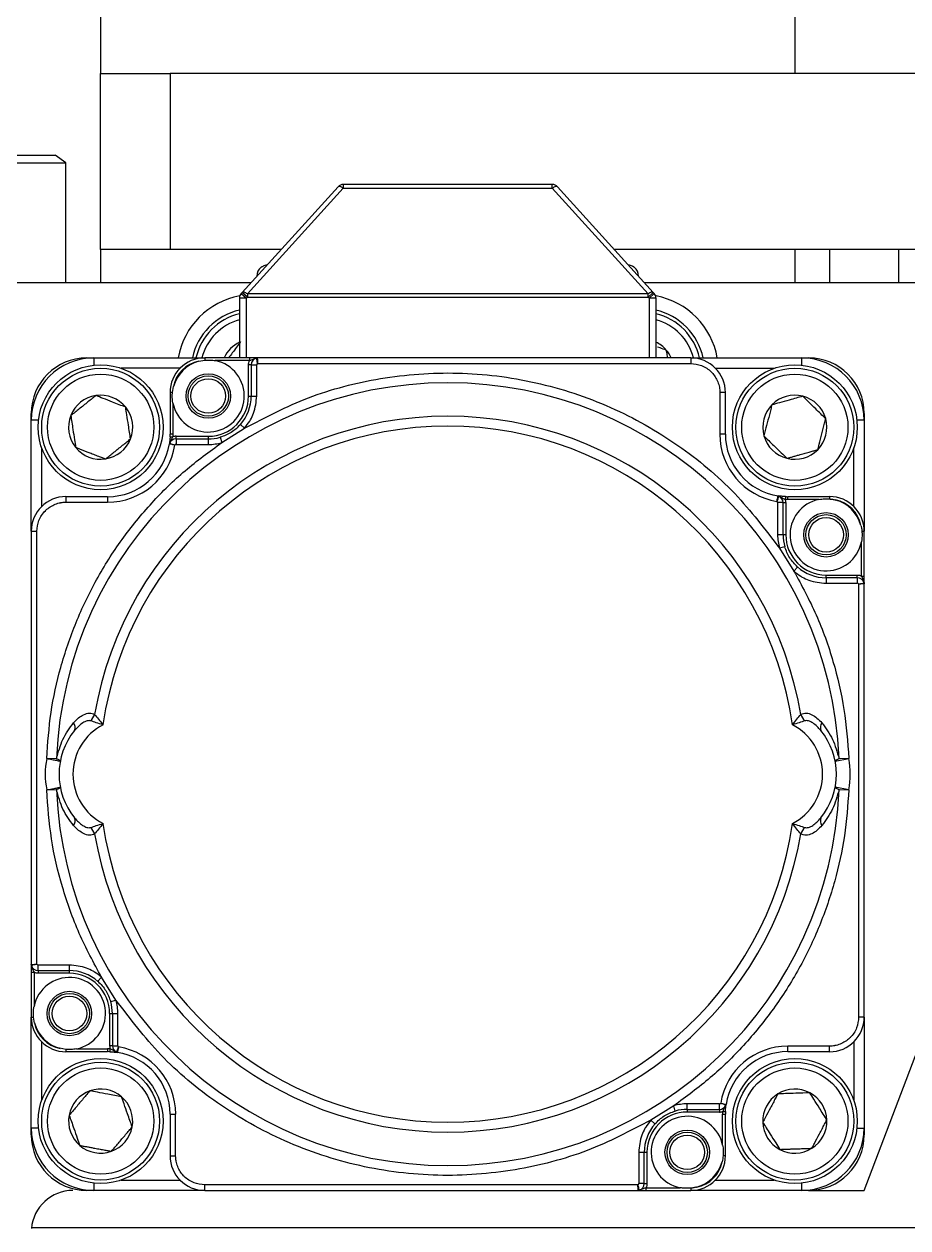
# Model space of a CAD drawing. Header units: millimetres. Extents: x 0 to 279, y 0 to 216.
# Drawn here: x 37.73 to 48.34, y 174.44 to 188.9 of the extents above; entities that cross this region are included whole.
import ezdxf

# ---------------------------------------------------------------- set-up
doc = ezdxf.new("R2010")
doc.units = ezdxf.units.MM

msp = doc.modelspace()

# ---------------------------------------------------------------- linework, layer by layer
at = {"color": 7, "linetype": 'Continuous', "lineweight": 25}
for p, q in [((38.647, 203.29), (38.647, 188.307)), ((46.981, 203.29), (46.981, 188.307)), ((38.647, 186.19), (38.647, 188.307)), ((38.647, 188.307), (39.481, 188.307)), ((39.481, 188.307), (39.481, 186.19)), ((65.314, 188.307), (39.481, 188.307)), ((37.526, 187.323), (38.102, 187.323)), ((38.231, 187.233), (38.102, 187.323)), ((37.397, 187.233), (38.231, 187.233)), ((38.231, 185.79), (38.231, 187.233)), ((41.559, 186.973), (41.559, 186.927)), ((44.069, 186.973), (41.559, 186.973)), ((44.069, 186.927), (44.069, 186.973)), ((40.347, 185.676), (41.498, 186.946)), ((40.409, 185.658), (41.559, 186.927)), ((41.559, 186.927), (44.069, 186.927)), ((44.069, 186.927), (45.219, 185.658)), ((44.13, 186.946), (45.281, 185.676)), ((38.647, 186.19), (38.647, 185.79)), ((39.481, 186.19), (38.647, 186.19)), ((40.812, 186.19), (39.481, 186.19)), ((65.314, 186.19), (44.816, 186.19)), ((46.981, 186.19), (46.981, 185.79)), ((47.397, 186.19), (47.397, 185.79)), ((48.231, 185.79), (48.231, 186.19)), ((40.522, 185.873), (40.522, 185.87)), ((45.106, 185.87), (45.106, 185.873)), ((40.45, 185.79), (34.481, 185.79)), ((40.347, 185.676), (40.336, 185.664)), ((40.336, 185.664), (40.397, 185.608)), ((40.409, 185.62), (40.347, 185.676)), ((51.147, 185.79), (45.178, 185.79)), ((45.281, 185.676), (45.219, 185.62)), ((45.231, 185.608), (45.292, 185.664)), ((45.292, 185.664), (45.281, 185.676)), ((40.314, 185.608), (40.314, 184.89)), ((40.397, 185.608), (40.409, 185.62)), ((40.397, 184.89), (40.397, 185.608)), ((40.409, 185.658), (40.409, 185.62)), ((45.219, 185.658), (40.409, 185.658)), ((40.409, 185.62), (45.219, 185.62)), ((45.219, 185.62), (45.219, 185.658)), ((45.219, 185.62), (45.231, 185.608)), ((45.231, 185.608), (45.231, 184.89)), ((45.314, 185.608), (45.231, 185.608)), ((45.314, 185.608), (45.314, 184.89)), ((38.481, 184.89), (38.564, 184.89)), ((38.564, 184.89), (39.897, 184.89)), ((39.826, 184.85), (39.897, 184.862)), ((39.897, 184.89), (39.897, 184.862)), ((40.434, 184.89), (39.897, 184.89)), ((40.434, 184.857), (40.024, 184.857)), ((40.455, 184.807), (40.422, 184.807)), ((40.422, 184.432), (40.422, 184.807)), ((40.434, 184.89), (40.434, 184.857)), ((40.455, 184.807), (40.521, 184.807)), ((40.455, 184.807), (40.455, 184.432)), ((40.521, 184.432), (40.521, 184.807)), ((45.731, 184.89), (40.524, 184.89)), ((40.532, 184.823), (45.731, 184.823)), ((45.731, 184.89), (45.731, 184.823)), ((45.731, 184.89), (47.064, 184.89)), ((47.064, 184.89), (47.147, 184.89)), ((39.508, 184.473), (39.521, 184.545)), ((39.508, 184.473), (39.481, 184.473)), ((39.481, 184.473), (39.481, 183.973)), ((40.422, 184.432), (40.455, 184.432)), ((40.455, 184.432), (40.521, 184.432)), ((46.081, 184.473), (46.081, 183.973)), ((46.147, 184.473), (46.081, 184.473)), ((46.147, 183.973), (46.147, 184.473)), ((37.814, 184.14), (37.814, 184.223)), ((39.514, 184.347), (39.514, 183.973)), ((39.722, 184.277), (39.705, 184.303)), ((47.814, 184.223), (47.814, 184.14)), ((37.814, 182.807), (37.814, 184.14)), ((40.375, 184.046), (40.326, 184.09)), ((47.814, 184.14), (47.814, 182.807)), ((39.48, 183.943), (39.513, 183.942)), ((39.514, 183.973), (39.481, 183.973)), ((39.514, 183.973), (39.513, 183.942)), ((39.552, 183.915), (39.552, 183.948)), ((39.552, 183.948), (39.939, 183.948)), ((39.939, 183.948), (39.939, 183.915)), ((40.083, 183.936), (40.101, 183.873)), ((40.101, 183.873), (40.375, 184.046)), ((46.147, 183.973), (46.081, 183.973)), ((39.552, 183.915), (39.552, 183.85)), ((39.939, 183.915), (39.552, 183.915)), ((39.552, 183.85), (39.939, 183.85)), ((39.939, 183.915), (39.939, 183.85)), ((47.814, 174.89), (51.147, 183.673)), ((38.231, 183.223), (38.231, 183.157)), ((38.731, 183.223), (38.231, 183.223)), ((38.731, 183.223), (38.731, 183.157)), ((46.867, 183.224), (46.866, 183.191)), ((46.897, 183.19), (46.897, 183.223)), ((47.397, 183.223), (46.897, 183.223)), ((47.397, 183.223), (47.397, 183.196)), ((38.231, 183.157), (38.731, 183.157)), ((46.774, 183.152), (46.774, 182.765)), ((46.839, 183.152), (46.774, 183.152)), ((46.839, 182.765), (46.839, 183.152)), ((46.839, 183.152), (46.872, 183.152)), ((46.897, 183.19), (46.866, 183.191)), ((46.872, 183.152), (46.872, 182.765)), ((47.271, 183.19), (46.897, 183.19)), ((47.201, 182.982), (47.227, 182.998)), ((37.814, 182.807), (37.814, 177.6)), ((37.814, 182.807), (37.881, 182.807)), ((37.881, 177.608), (37.881, 182.807)), ((47.786, 182.807), (47.814, 182.807)), ((47.814, 182.27), (47.814, 182.807)), ((46.839, 182.765), (46.774, 182.765)), ((46.872, 182.765), (46.839, 182.765)), ((47.781, 182.27), (47.781, 182.68)), ((46.86, 182.621), (46.797, 182.603)), ((46.797, 182.603), (46.97, 182.329)), ((47.014, 182.378), (46.97, 182.329)), ((47.356, 182.249), (47.356, 182.282)), ((47.356, 182.282), (47.731, 182.282)), ((47.356, 182.249), (47.356, 182.183)), ((47.731, 182.249), (47.356, 182.249)), ((47.731, 182.249), (47.731, 182.282)), ((47.731, 182.249), (47.731, 182.183)), ((47.781, 182.27), (47.814, 182.27)), ((47.356, 182.183), (47.731, 182.183)), ((47.747, 182.172), (47.747, 176.973)), ((47.814, 176.973), (47.814, 182.18)), ((38.116, 180.074), (37.999, 180.079)), ((47.466, 180.047), (47.629, 180.079)), ((47.629, 180.079), (47.512, 180.074)), ((47.629, 179.701), (47.466, 179.733)), ((37.999, 179.701), (38.116, 179.706)), ((47.512, 179.706), (47.629, 179.701)), ((38.272, 177.597), (37.897, 177.597)), ((37.897, 177.531), (37.897, 177.597)), ((38.272, 177.531), (38.272, 177.597)), ((37.814, 177.51), (37.847, 177.51)), ((37.814, 177.51), (37.814, 176.973)), ((37.847, 177.51), (37.847, 177.1)), ((37.897, 177.531), (38.272, 177.531)), ((37.897, 177.531), (37.897, 177.498)), ((38.272, 177.498), (37.897, 177.498)), ((38.272, 177.498), (38.272, 177.531)), ((38.658, 177.451), (38.614, 177.402)), ((38.831, 177.177), (38.658, 177.451)), ((38.768, 177.158), (38.831, 177.177)), ((38.756, 177.015), (38.789, 177.015)), ((38.756, 176.628), (38.756, 177.015)), ((38.789, 177.015), (38.854, 177.015)), ((38.789, 177.015), (38.789, 176.628)), ((38.854, 176.628), (38.854, 177.015)), ((37.814, 176.973), (37.842, 176.973)), ((37.814, 175.64), (37.814, 176.973)), ((37.854, 176.901), (37.842, 176.973)), ((47.814, 176.973), (47.747, 176.973)), ((47.814, 176.973), (47.814, 175.64)), ((38.231, 176.584), (38.159, 176.597)), ((38.231, 176.584), (38.231, 176.557)), ((38.231, 176.557), (38.731, 176.557)), ((38.357, 176.59), (38.731, 176.59)), ((38.731, 176.59), (38.731, 176.557)), ((38.789, 176.628), (38.756, 176.628)), ((38.761, 176.556), (38.762, 176.589)), ((38.789, 176.628), (38.854, 176.628)), ((47.397, 176.623), (46.897, 176.623)), ((46.897, 176.557), (46.897, 176.623)), ((46.897, 176.557), (47.397, 176.557)), ((47.397, 176.557), (47.397, 176.623)), ((45.527, 175.907), (45.253, 175.734)), ((45.545, 175.844), (45.527, 175.907)), ((46.076, 175.93), (45.689, 175.93)), ((45.689, 175.864), (45.689, 175.93)), ((45.689, 175.864), (46.076, 175.864)), ((45.689, 175.864), (45.689, 175.832)), ((46.076, 175.832), (45.689, 175.832)), ((46.076, 175.864), (46.076, 175.93)), ((46.076, 175.864), (46.076, 175.832)), ((46.115, 175.838), (46.148, 175.837)), ((39.481, 175.807), (39.547, 175.807)), ((39.481, 175.807), (39.481, 175.307)), ((39.547, 175.307), (39.547, 175.807)), ((45.302, 175.69), (45.253, 175.734)), ((46.114, 175.433), (46.114, 175.807)), ((46.114, 175.807), (46.147, 175.807)), ((46.147, 175.307), (46.147, 175.807)), ((37.814, 175.557), (37.814, 175.64)), ((47.814, 175.64), (47.814, 175.557)), ((39.481, 175.307), (39.547, 175.307)), ((45.107, 175.348), (45.107, 174.973)), ((45.107, 175.348), (45.173, 175.348)), ((45.173, 174.973), (45.173, 175.348)), ((45.173, 175.348), (45.206, 175.348)), ((45.206, 175.348), (45.206, 174.973)), ((46.147, 175.307), (46.12, 175.307)), ((45.173, 174.973), (45.107, 174.973)), ((45.173, 174.973), (45.206, 174.973)), ((38.564, 174.89), (38.481, 174.89)), ((39.897, 174.89), (38.564, 174.89)), ((45.096, 174.957), (39.897, 174.957)), ((39.897, 174.89), (39.897, 174.957)), ((39.897, 174.89), (45.104, 174.89)), ((45.194, 174.923), (45.194, 174.89)), ((45.194, 174.923), (45.604, 174.923)), ((45.194, 174.89), (45.731, 174.89)), ((45.731, 174.917), (45.731, 174.89)), ((47.064, 174.89), (45.731, 174.89)), ((47.147, 174.89), (47.064, 174.89)), ((47.147, 174.89), (47.814, 174.89)), ((54.147, 174.44), (37.816, 174.44))]:
    msp.add_line(p, q, dxfattribs=at)
at = {"color": 8, "linetype": 'Continuous', "lineweight": 25}
for p, q in [((40.525, 185.873), (40.522, 185.873)), ((45.106, 185.873), (45.103, 185.873)), ((38.564, 184.89), (38.564, 184.802)), ((47.064, 184.802), (47.064, 184.89)), ((39.6, 184.765), (38.894, 184.765)), ((46.028, 184.765), (46.734, 184.765)), ((37.902, 184.14), (37.814, 184.14)), ((47.814, 184.14), (47.726, 184.14)), ((37.939, 183.104), (37.939, 183.81)), ((47.689, 183.104), (47.689, 183.81)), ((37.939, 175.97), (37.939, 176.676)), ((47.689, 176.676), (47.689, 175.97)), ((37.902, 175.64), (37.814, 175.64)), ((47.726, 175.64), (47.814, 175.64)), ((38.564, 174.978), (38.564, 174.89)), ((38.894, 175.015), (39.6, 175.015)), ((46.028, 175.015), (46.734, 175.015)), ((47.064, 174.89), (47.064, 174.978))]:
    msp.add_line(p, q, dxfattribs=at)
at = {"color": 7, "linetype": 'Continuous', "lineweight": 25, "flags": 128}
msp.add_lwpolyline([(40.397, 185.608), (40.381, 185.608), (40.365, 185.608), (40.351, 185.608), (40.338, 185.608), (40.328, 185.608), (40.32, 185.608), (40.316, 185.608), (40.314, 185.608)], dxfattribs=at)
at = {"color": 7, "linetype": 'Continuous', "lineweight": 25}
for centre, radius in [((38.647, 184.057), 0.75), ((46.981, 184.057), 0.75), ((38.647, 184.057), 0.708), ((38.647, 184.057), 0.638), ((39.939, 184.432), 0.267), ((39.939, 184.432), 0.242), ((46.981, 184.057), 0.708), ((46.981, 184.057), 0.638), ((39.939, 184.432), 0.208), ((47.356, 182.765), 0.267), ((47.356, 182.765), 0.242), ((47.356, 182.765), 0.208), ((38.272, 177.015), 0.267), ((38.272, 177.015), 0.242), ((38.272, 177.015), 0.208), ((38.647, 175.723), 0.75), ((38.647, 175.723), 0.708), ((46.981, 175.723), 0.75), ((46.981, 175.723), 0.708), ((38.647, 175.723), 0.638), ((46.981, 175.723), 0.638), ((45.689, 175.348), 0.267), ((45.689, 175.348), 0.242), ((45.689, 175.348), 0.208)]:
    msp.add_circle(centre, radius, dxfattribs=at)
for centre, radius, start, end in [((41.559, 186.89), 0.0833, 90, 137.8156), ((44.069, 186.89), 0.0833, 42.1844, 90), ((40.656, 185.873), 0.133, 129.277, 180), ((44.972, 185.873), 0.133, 0, 50.7387), ((40.397, 185.608), 0.0833, 137.8156, 179.9999), ((45.231, 185.608), 0.0833, 0, 42.1844), ((40.481, 184.732), 0.917, 100.2467, 170.0536), ((45.147, 184.732), 0.917, 9.9464, 79.3867), ((40.481, 184.732), 0.75, 102.8396, 167.8125), ((40.481, 184.732), 0.708, 103.609, 167.0836), ((45.147, 184.732), 0.75, 12.1875, 77.1604), ((45.147, 184.732), 0.708, 12.9164, 76.391), ((40.481, 184.732), 0.638, 105.1554, 165.6192), ((45.147, 184.732), 0.638, 14.3808, 74.8446), ((40.481, 184.732), 0.385, 115.6589, 155.7096), ((45.147, 184.732), 0.385, 40.8626, 64.3411), ((45.147, 184.732), 0.385, 24.2904, 40.8626), ((38.564, 184.14), 0.75, 90, 180), ((38.481, 184.223), 0.667, 90, 180), ((39.897, 184.473), 0.417, 90, 180), ((39.939, 184.432), 0.433, 191.2547, 78.7453), ((39.939, 184.432), 0.433, 105.177, 164.823), ((39.897, 184.473), 0.383, 100.7926, 169.2074), ((40.539, 184.807), 0.0838, 103.4585, 180), ((40.524, 184.871), 0.0191, 90.3258, 118.8473), ((40.527, 184.855), 0.0338, 90.1903, 103.2702), ((40.539, 184.807), 0.0181, 112.6942, 180), ((45.731, 184.473), 0.417, 360, 90), ((47.064, 184.14), 0.75, 0, 90), ((47.147, 184.223), 0.667, 0, 90), ((42.814, 179.89), 4.701, 2.2463, 177.7537), ((38.647, 184.057), 0.385, 98.6992, 158.6992), ((38.647, 184.057), 0.385, 38.6992, 98.6992), ((39.939, 184.432), 0.483, 270, 360), ((39.939, 184.432), 0.516, 318.5244, 0), ((46.981, 184.057), 0.385, 75.5691, 135.5691), ((46.981, 184.057), 0.385, 15.5691, 75.5691), ((38.647, 184.057), 0.385, 338.6992, 38.6992), ((46.981, 184.057), 0.385, 135.5691, 195.5691), ((38.647, 184.057), 0.385, 158.6992, 218.6992), ((42.814, 179.89), 4.299, 9.598, 170.402), ((42.814, 179.89), 4.181, 8.1483, 171.8517), ((46.981, 184.057), 0.385, 315.5691, 15.5691), ((38.731, 183.973), 0.75, 357.6926, 360), ((39.552, 183.832), 0.117, 90, 109.2715), ((39.939, 184.432), 0.516, 270, 286.1455), ((46.897, 183.973), 0.817, 180, 260.6963), ((46.897, 183.973), 0.75, 180, 261.2549), ((46.981, 184.057), 0.385, 195.5691, 255.5691), ((38.647, 184.057), 0.385, 218.6992, 278.6992), ((38.647, 184.057), 0.385, 278.6992, 338.6992), ((38.731, 183.973), 0.75, 270, 351.2549), ((38.731, 183.973), 0.817, 270, 350.6963), ((39.491, 183.856), 0.0196, 142.2738, 170.9359), ((39.506, 183.851), 0.0338, 157.3618, 170.8582), ((39.552, 183.832), 0.0838, 90, 157.1674), ((39.552, 183.832), 0.0181, 90, 147.7588), ((39.939, 184.432), 0.582, 270, 286.1455), ((46.981, 184.057), 0.385, 255.5691, 315.5691), ((38.231, 182.807), 0.417, 90, 180), ((46.775, 183.198), 0.0338, 67.3618, 80.8582), ((46.78, 183.213), 0.0196, 52.2738, 80.9359), ((46.756, 183.152), 0.0838, 360, 67.1674), ((46.897, 183.973), 0.75, 267.6926, 270), ((47.397, 182.807), 0.417, 360, 90), ((46.756, 183.152), 0.0181, 0, 57.7588), ((46.756, 183.152), 0.117, 0, 19.2715), ((47.356, 182.765), 0.433, 101.2547, 348.7453), ((47.397, 182.807), 0.383, 10.7926, 79.2074), ((47.356, 182.765), 0.433, 15.177, 74.823), ((47.356, 182.765), 0.582, 180, 196.1455), ((47.356, 182.765), 0.516, 180, 196.1455), ((47.356, 182.765), 0.483, 180, 270), ((47.356, 182.765), 0.516, 228.5244, 270), ((47.731, 182.165), 0.0838, 13.4585, 90), ((47.795, 182.18), 0.0191, 0.3258, 28.8473), ((47.731, 182.165), 0.0181, 22.6942, 90), ((47.779, 182.177), 0.0338, 0.1903, 13.2702), ((38.349, 180.695), 0.243, 317.125, 338.5823), ((47.279, 180.695), 0.243, 201.4177, 222.875), ((38.981, 179.89), 0.667, 117.2668, 242.7332), ((38.26, 180.451), 0.0814, 334.4883, 41.5877), ((46.647, 179.89), 0.667, 297.2668, 62.7332), ((47.368, 180.451), 0.0814, 138.4123, 205.5117), ((38.981, 179.89), 0.833, 140.9048, 219.0952), ((46.647, 179.89), 0.833, 320.9048, 39.0952), ((38.981, 179.89), 1, 169.1122, 190.8878), ((46.647, 179.89), 1, 349.1122, 10.8878), ((42.814, 179.89), 4.701, 182.2463, 357.7537), ((38.26, 179.329), 0.0814, 318.4123, 25.5117), ((42.814, 179.89), 4.181, 188.1483, 351.8517), ((47.368, 179.329), 0.0814, 154.4883, 221.5877), ((38.349, 179.085), 0.243, 21.4177, 42.875), ((42.814, 179.89), 4.299, 189.598, 350.402), ((47.279, 179.085), 0.243, 137.125, 158.5823), ((37.833, 177.6), 0.0191, 180.3258, 208.8473), ((37.849, 177.603), 0.0338, 180.1893, 193.2702), ((37.897, 177.615), 0.0838, 193.4585, 270), ((37.897, 177.615), 0.0181, 202.6942, 270), ((38.272, 177.015), 0.433, 281.2547, 168.7453), ((38.272, 177.015), 0.516, 48.5244, 90), ((38.272, 177.015), 0.483, 0, 90), ((38.272, 177.015), 0.516, 0, 16.1455), ((38.272, 177.015), 0.582, 0, 16.1455), ((38.231, 176.973), 0.417, 180, 270), ((38.272, 177.015), 0.433, 195.177, 254.823), ((38.231, 176.973), 0.383, 190.7926, 259.2074), ((47.397, 176.973), 0.417, 270, 360), ((38.731, 175.807), 0.783, 87.6926, 90), ((38.731, 175.807), 0.75, 87.6926, 90), ((38.872, 176.628), 0.117, 180, 199.2715), ((38.872, 176.628), 0.0838, 180, 247.1674), ((38.848, 176.567), 0.0196, 232.2738, 260.9359), ((38.853, 176.582), 0.0338, 247.3618, 260.8582), ((38.872, 176.628), 0.0181, 180, 237.7588), ((38.731, 175.807), 0.817, 0, 80.6963), ((46.897, 175.807), 0.817, 90, 170.6963), ((46.897, 175.807), 0.75, 90, 171.2549), ((38.731, 175.807), 0.75, 0, 81.2549), ((38.647, 175.723), 0.385, 109.5618, 169.5618), ((38.647, 175.723), 0.385, 49.5618, 109.5618), ((38.647, 175.723), 0.385, 349.5618, 49.5618), ((46.981, 175.723), 0.385, 122.0109, 182.0109), ((46.981, 175.723), 0.385, 62.0109, 122.0109), ((46.981, 175.723), 0.385, 2.0109, 62.0109), ((45.689, 175.348), 0.483, 90, 180), ((45.689, 175.348), 0.582, 90, 106.1455), ((45.689, 175.348), 0.516, 90, 106.1455), ((46.076, 175.948), 0.0181, 270, 327.7588), ((46.076, 175.948), 0.0838, 270, 337.1674), ((46.076, 175.948), 0.117, 270, 289.2715), ((46.897, 175.807), 0.783, 177.6926, 180), ((46.897, 175.807), 0.75, 177.6926, 180), ((46.137, 175.924), 0.0196, 322.2738, 350.9359), ((46.122, 175.929), 0.0338, 337.3618, 350.8582), ((38.647, 175.723), 0.385, 169.5618, 229.5618), ((45.689, 175.348), 0.516, 138.5244, 180), ((45.689, 175.348), 0.433, 11.2547, 258.7453), ((46.981, 175.723), 0.385, 182.0109, 242.0109), ((46.981, 175.723), 0.385, 302.0109, 2.0109), ((38.564, 175.64), 0.75, 180, 270), ((38.481, 175.557), 0.667, 180, 270), ((38.647, 175.723), 0.385, 289.5618, 349.5618), ((47.064, 175.64), 0.75, 270, 360), ((47.147, 175.557), 0.667, 270, 0), ((38.647, 175.723), 0.385, 229.5618, 289.5618), ((46.981, 175.723), 0.385, 242.0109, 302.0109), ((39.897, 175.307), 0.417, 180, 270), ((45.731, 175.307), 0.417, 270, 0), ((45.689, 175.348), 0.433, 285.177, 344.823), ((45.731, 175.307), 0.383, 280.7926, 349.2074), ((45.089, 174.973), 0.0181, 292.6942, 0), ((45.089, 174.973), 0.0838, 283.4585, 0), ((38.314, 174.39), 0.5, 90, 175.2198), ((45.101, 174.925), 0.0338, 270.1893, 283.2702), ((45.104, 174.909), 0.0191, 270.3258, 298.8473)]:
    msp.add_arc(centre, radius, start, end, dxfattribs=at)
for points in [[(41.559, 186.927), (41.552, 186.932), (41.539, 186.941), (41.52, 186.949), (41.505, 186.951), (41.5, 186.948), (41.498, 186.946)], [(44.13, 186.946), (44.128, 186.948), (44.123, 186.951), (44.108, 186.949), (44.089, 186.941), (44.076, 186.932), (44.069, 186.927)], [(40.409, 185.658), (40.402, 185.662), (40.388, 185.671), (40.37, 185.679), (40.355, 185.681), (40.35, 185.678), (40.347, 185.676)], [(45.281, 185.676), (45.278, 185.678), (45.273, 185.681), (45.258, 185.679), (45.24, 185.671), (45.226, 185.662), (45.219, 185.658)], [(40.422, 184.807), (40.423, 184.815), (40.424, 184.833), (40.43, 184.849), (40.434, 184.857)], [(47.731, 182.282), (47.739, 182.281), (47.757, 182.28), (47.773, 182.274), (47.781, 182.27)], [(38.162, 180.047), (38.161, 180.051), (38.157, 180.058), (38.13, 180.069), (38.116, 180.074)], [(47.512, 180.074), (47.498, 180.069), (47.471, 180.058), (47.467, 180.051), (47.466, 180.047)], [(38.116, 179.706), (38.13, 179.711), (38.157, 179.721), (38.161, 179.729), (38.162, 179.733)], [(47.466, 179.733), (47.467, 179.729), (47.471, 179.721), (47.498, 179.711), (47.512, 179.706)], [(37.897, 177.498), (37.889, 177.499), (37.871, 177.5), (37.855, 177.506), (37.847, 177.51)], [(45.206, 174.973), (45.205, 174.965), (45.204, 174.947), (45.198, 174.931), (45.194, 174.923)]]:
    msp.add_open_spline(points, degree=3, dxfattribs=at)
for points, knots in [([(40.597, 185.991), (40.594, 185.989), (40.587, 185.985), (40.579, 185.98), (40.573, 185.977), (40.572, 185.976), (40.572, 185.976), (40.572, 185.976)], [0, 0, 0, 0, 0.263984, 0.534644, 0.746416, 0.959329, 1, 1, 1, 1]), ([(40.644, 186.004), (40.634, 186.003), (40.618, 186.001), (40.604, 185.994), (40.597, 185.991)], [0, 0, 0, 0, 0.572681, 1, 1, 1, 1]), ([(45.031, 185.991), (45.016, 185.997), (45.001, 186.004), (44.984, 186.005), (44.983, 186.005)], [0, 0, 0, 0, 0.919269, 1, 1, 1, 1]), ([(45.056, 185.976), (45.056, 185.976), (45.056, 185.976), (45.052, 185.978), (45.046, 185.982), (45.039, 185.987), (45.033, 185.99), (45.031, 185.991)], [0, 0, 0, 0, 0.183605, 0.366771, 0.567122, 0.802223, 1, 1, 1, 1]), ([(40.328, 185.085), (40.295, 185.041), (40.248, 184.977), (40.198, 184.91), (40.183, 184.89)], [0, 0, 0, 0, 0.699387, 1, 1, 1, 1]), ([(45.438, 184.983), (45.414, 184.992), (45.38, 185.004), (45.344, 185.016), (45.334, 185.02)], [0, 0, 0, 0, 0.737243, 1, 1, 1, 1]), ([(45.456, 184.89), (45.454, 184.903), (45.448, 184.935), (45.442, 184.965), (45.438, 184.983)], [0, 0, 0, 0, 0.382391, 1, 1, 1, 1]), ([(39.897, 184.862), (39.908, 184.863), (39.931, 184.864), (39.963, 184.864), (39.994, 184.862), (40.014, 184.858), (40.024, 184.857)], [0, 0, 0, 0, 0.263187, 0.527527, 0.763187, 1, 1, 1, 1]), ([(40.524, 184.89), (40.512, 184.89), (40.493, 184.89), (40.46, 184.89), (40.442, 184.89), (40.434, 184.89)], [0, 0, 0, 0, 0.499643, 0.758209, 1, 1, 1, 1]), ([(40.434, 184.857), (40.445, 184.862), (40.473, 184.873), (40.5, 184.882), (40.515, 184.888)], [0, 0, 0, 0, 0.42174, 1, 1, 1, 1]), ([(40.515, 184.888), (40.516, 184.888), (40.518, 184.888), (40.519, 184.888), (40.519, 184.888), (40.519, 184.888), (40.519, 184.888), (40.519, 184.888)], [0, 0, 0, 0, 0.672578, 0.86906, 0.939725, 0.97061, 1, 1, 1, 1]), ([(40.532, 184.823), (40.531, 184.828), (40.527, 184.84), (40.524, 184.859), (40.521, 184.875), (40.52, 184.884), (40.52, 184.887), (40.519, 184.888)], [0, 0, 0, 0, 0.168775, 0.391842, 0.668391, 0.827478, 1, 1, 1, 1]), ([(40.524, 184.89), (40.525, 184.89), (40.527, 184.89), (40.527, 184.889), (40.527, 184.889)], [0, 0, 0, 0, 0.53686, 1, 1, 1, 1]), ([(40.527, 184.889), (40.527, 184.887), (40.528, 184.882), (40.529, 184.866), (40.53, 184.846), (40.531, 184.831), (40.532, 184.823)], [0, 0, 0, 0, 0.259845, 0.513049, 0.759726, 1, 1, 1, 1]), ([(45.731, 184.823), (45.775, 184.819), (45.843, 184.811), (45.924, 184.768), (45.961, 184.738), (45.979, 184.72), (45.981, 184.718), (46.014, 184.684), (46.052, 184.624), (46.071, 184.559), (46.077, 184.527), (46.08, 184.505), (46.08, 184.484), (46.081, 184.473)], [0, 0, 0, 0, 0.239396, 0.369568, 0.499903, 0.500532, 0.505193, 0.517877, 0.759375, 0.879575, 0.885602, 0.93951, 1, 1, 1, 1]), ([(40.375, 184.046), (40.626, 184.177), (41.143, 184.446), (42.013, 184.669), (42.938, 184.738), (43.877, 184.622), (44.776, 184.325), (45.583, 183.867), (46.273, 183.293), (46.625, 182.829), (46.797, 182.603)], [0, 0, 0, 0, 0.117232, 0.240877, 0.369202, 0.5, 0.630798, 0.759123, 0.882768, 1, 1, 1, 1]), ([(38.589, 184.437), (38.574, 184.425), (38.528, 184.388), (38.442, 184.319), (38.354, 184.248), (38.306, 184.21), (38.289, 184.196)], [0, 0, 0, 0, 0.156025, 0.493707, 0.819058, 1, 1, 1, 1]), ([(38.948, 184.297), (38.896, 184.317), (38.809, 184.352), (38.681, 184.401), (38.617, 184.426), (38.589, 184.437)], [0, 0, 0, 0, 0.439122, 0.751371, 1, 1, 1, 1]), ([(39.514, 184.347), (39.513, 184.353), (39.511, 184.363), (39.509, 184.38), (39.508, 184.397), (39.507, 184.414), (39.506, 184.433), (39.507, 184.452), (39.508, 184.466), (39.508, 184.473)], [0, 0, 0, 0, 0.131548, 0.263404, 0.395941, 0.528645, 0.670908, 0.835315, 1, 1, 1, 1]), ([(40.375, 184.046), (40.397, 184.074), (40.423, 184.106), (40.458, 184.166), (40.504, 184.262), (40.514, 184.361), (40.521, 184.432)], [0, 0, 0, 0, 0.25043, 0.292267, 0.501113, 1, 1, 1, 1]), ([(47.077, 184.429), (47.023, 184.415), (46.933, 184.389), (46.801, 184.352), (46.735, 184.334), (46.706, 184.326)], [0, 0, 0, 0, 0.439122, 0.751371, 1, 1, 1, 1]), ([(47.351, 184.16), (47.312, 184.198), (47.245, 184.264), (47.147, 184.36), (47.098, 184.408), (47.077, 184.429)], [0, 0, 0, 0, 0.439122, 0.751371, 1, 1, 1, 1]), ([(39.006, 183.917), (38.998, 183.971), (38.983, 184.064), (38.963, 184.2), (38.952, 184.267), (38.948, 184.297)], [0, 0, 0, 0, 0.439122, 0.751371, 1, 1, 1, 1]), ([(46.706, 184.326), (46.701, 184.308), (46.686, 184.25), (46.659, 184.144), (46.631, 184.034), (46.615, 183.975), (46.61, 183.953)], [0, 0, 0, 0, 0.156025, 0.493707, 0.819058, 1, 1, 1, 1]), ([(38.289, 184.196), (38.293, 184.17), (38.301, 184.117), (38.316, 184.019), (38.332, 183.913), (38.342, 183.846), (38.347, 183.816)], [0, 0, 0, 0, 0.216453, 0.440306, 0.751896, 1, 1, 1, 1]), ([(40.326, 184.09), (40.291, 184.055), (40.22, 183.987), (40.128, 183.953), (40.083, 183.936)], [0, 0, 0, 0, 0.5016976, 1, 1, 1, 1]), ([(47.256, 183.787), (47.261, 183.808), (47.276, 183.868), (47.305, 183.978), (47.332, 184.084), (47.347, 184.142), (47.351, 184.16)], [0, 0, 0, 0, 0.180942, 0.506293, 0.843975, 1, 1, 1, 1]), ([(39.48, 183.943), (39.48, 183.935), (39.479, 183.918), (39.476, 183.888), (39.474, 183.871), (39.472, 183.859)], [0, 0, 0, 0, 0.237548, 0.495781, 1, 1, 1, 1]), ([(39.476, 183.868), (39.483, 183.882), (39.496, 183.906), (39.508, 183.931), (39.513, 183.942)], [0, 0, 0, 0, 0.584354, 1, 1, 1, 1]), ([(46.61, 183.953), (46.629, 183.935), (46.667, 183.897), (46.738, 183.828), (46.814, 183.753), (46.863, 183.705), (46.885, 183.684)], [0, 0, 0, 0, 0.216453, 0.440306, 0.751896, 1, 1, 1, 1]), ([(37.999, 180.079), (38.012, 180.263), (38.039, 180.632), (38.16, 181.18), (38.342, 181.716), (38.589, 182.231), (38.894, 182.714), (39.253, 183.152), (39.653, 183.545), (39.951, 183.764), (40.101, 183.873)], [0, 0, 0, 0, 0.123286, 0.2465526, 0.3732958, 0.5000001, 0.6267432, 0.7534477, 0.8767334, 1, 1, 1, 1]), ([(38.347, 183.816), (38.359, 183.811), (38.383, 183.802), (38.422, 183.787), (38.462, 183.771), (38.509, 183.753), (38.562, 183.732), (38.616, 183.711), (38.664, 183.693), (38.691, 183.682), (38.706, 183.676)], [0, 0, 0, 0, 0.107786, 0.216167, 0.327311, 0.439954, 0.593485, 0.752147, 0.875506, 1, 1, 1, 1]), ([(38.706, 183.676), (38.723, 183.69), (38.771, 183.728), (38.859, 183.799), (38.945, 183.868), (38.991, 183.905), (39.006, 183.917)], [0, 0, 0, 0, 0.1809422, 0.5062926, 0.8439745, 1, 1, 1, 1]), ([(39.472, 183.856), (39.472, 183.857), (39.472, 183.857), (39.472, 183.858), (39.472, 183.859)], [0, 0, 0, 0, 0.464864, 1, 1, 1, 1]), ([(39.537, 183.841), (39.529, 183.843), (39.514, 183.847), (39.494, 183.852), (39.479, 183.855), (39.475, 183.856), (39.472, 183.856)], [0, 0, 0, 0, 0.245647, 0.494096, 0.745504, 1, 1, 1, 1]), ([(39.475, 183.864), (39.475, 183.864), (39.475, 183.864), (39.475, 183.864), (39.475, 183.864), (39.475, 183.866), (39.475, 183.867), (39.476, 183.868)], [0, 0, 0, 0, 0.030062, 0.06157, 0.133203, 0.330332, 1, 1, 1, 1]), ([(39.475, 183.864), (39.476, 183.864), (39.478, 183.863), (39.487, 183.86), (39.502, 183.855), (39.521, 183.849), (39.532, 183.843), (39.537, 183.841)], [0, 0, 0, 0, 0.172111, 0.330905, 0.607231, 0.830539, 1, 1, 1, 1]), ([(46.885, 183.684), (46.897, 183.687), (46.922, 183.694), (46.962, 183.705), (47.004, 183.717), (47.052, 183.73), (47.107, 183.746), (47.162, 183.761), (47.212, 183.775), (47.241, 183.783), (47.256, 183.787)], [0, 0, 0, 0, 0.107786, 0.216167, 0.327311, 0.439954, 0.593485, 0.752147, 0.875506, 1, 1, 1, 1]), ([(46.765, 183.167), (46.767, 183.175), (46.771, 183.19), (46.776, 183.21), (46.779, 183.225), (46.78, 183.229), (46.781, 183.231)], [0, 0, 0, 0, 0.245647, 0.494096, 0.745504, 1, 1, 1, 1]), ([(46.788, 183.229), (46.788, 183.228), (46.787, 183.226), (46.784, 183.216), (46.779, 183.202), (46.773, 183.183), (46.767, 183.172), (46.765, 183.167)], [0, 0, 0, 0, 0.172111, 0.330905, 0.607231, 0.830539, 1, 1, 1, 1]), ([(46.781, 183.231), (46.781, 183.232), (46.781, 183.232), (46.783, 183.232), (46.783, 183.232)], [0, 0, 0, 0, 0.464864, 1, 1, 1, 1]), ([(46.867, 183.224), (46.859, 183.224), (46.842, 183.225), (46.812, 183.228), (46.795, 183.23), (46.783, 183.232)], [0, 0, 0, 0, 0.237548, 0.495781, 1, 1, 1, 1]), ([(46.788, 183.229), (46.788, 183.229), (46.788, 183.229), (46.788, 183.229), (46.789, 183.229), (46.79, 183.229), (46.791, 183.229), (46.792, 183.228)], [0, 0, 0, 0, 0.030062, 0.06157, 0.133203, 0.330332, 1, 1, 1, 1]), ([(46.792, 183.228), (46.806, 183.221), (46.83, 183.208), (46.855, 183.196), (46.866, 183.191)], [0, 0, 0, 0, 0.584354, 1, 1, 1, 1]), ([(37.881, 182.807), (37.885, 182.851), (37.893, 182.919), (37.936, 183), (37.966, 183.037), (37.984, 183.055), (37.986, 183.057), (38.02, 183.09), (38.08, 183.128), (38.145, 183.147), (38.177, 183.153), (38.199, 183.156), (38.22, 183.156), (38.231, 183.157)], [0, 0, 0, 0, 0.239396, 0.369568, 0.499903, 0.500532, 0.505193, 0.517877, 0.759375, 0.879575, 0.885602, 0.93951, 1, 1, 1, 1]), ([(47.271, 183.19), (47.282, 183.192), (47.304, 183.195), (47.336, 183.197), (47.367, 183.198), (47.387, 183.196), (47.397, 183.196)], [0, 0, 0, 0, 0.263372, 0.528613, 0.763904, 1, 1, 1, 1]), ([(47.397, 183.196), (47.403, 183.195), (47.415, 183.194), (47.433, 183.191), (47.451, 183.188), (47.463, 183.185), (47.469, 183.183)], [0, 0, 0, 0, 0.24868, 0.497885, 0.748678, 1, 1, 1, 1]), ([(47.774, 182.878), (47.775, 182.873), (47.778, 182.861), (47.782, 182.843), (47.785, 182.825), (47.786, 182.813), (47.786, 182.807)], [0, 0, 0, 0, 0.2486906, 0.4978955, 0.7486791, 1, 1, 1, 1]), ([(47.786, 182.807), (47.787, 182.8), (47.788, 182.786), (47.788, 182.761), (47.787, 182.732), (47.785, 182.703), (47.782, 182.686), (47.781, 182.68)], [0, 0, 0, 0, 0.1644158, 0.32912, 0.5922786, 0.8566815, 1, 1, 1, 1]), ([(47.014, 182.378), (46.979, 182.413), (46.911, 182.483), (46.877, 182.576), (46.86, 182.621)], [0, 0, 0, 0, 0.5016976, 1, 1, 1, 1]), ([(46.97, 182.329), (47.064, 182.156), (47.252, 181.808), (47.449, 181.248), (47.585, 180.67), (47.615, 180.276), (47.629, 180.079)], [0, 0, 0, 0, 0.249052, 0.499997, 0.750018, 1, 1, 1, 1]), ([(46.97, 182.329), (46.998, 182.307), (47.03, 182.281), (47.09, 182.246), (47.186, 182.2), (47.285, 182.19), (47.356, 182.183)], [0, 0, 0, 0, 0.2504295, 0.2922667, 0.5011132, 1, 1, 1, 1]), ([(47.781, 182.27), (47.786, 182.259), (47.797, 182.231), (47.806, 182.204), (47.812, 182.189)], [0, 0, 0, 0, 0.42174, 1, 1, 1, 1]), ([(47.812, 182.189), (47.812, 182.188), (47.812, 182.186), (47.812, 182.185), (47.812, 182.185), (47.812, 182.184), (47.812, 182.184), (47.812, 182.184)], [0, 0, 0, 0, 0.672578, 0.86906, 0.939725, 0.97061, 1, 1, 1, 1]), ([(47.814, 182.18), (47.814, 182.192), (47.814, 182.211), (47.814, 182.244), (47.814, 182.262), (47.814, 182.27)], [0, 0, 0, 0, 0.499643, 0.758209, 1, 1, 1, 1]), ([(47.747, 182.172), (47.752, 182.173), (47.764, 182.177), (47.784, 182.18), (47.799, 182.183), (47.808, 182.184), (47.811, 182.184), (47.812, 182.184)], [0, 0, 0, 0, 0.168775, 0.391842, 0.668391, 0.827478, 1, 1, 1, 1]), ([(47.813, 182.177), (47.811, 182.177), (47.806, 182.176), (47.79, 182.175), (47.77, 182.174), (47.755, 182.173), (47.747, 182.172)], [0, 0, 0, 0, 0.259845, 0.513049, 0.759726, 1, 1, 1, 1]), ([(47.814, 182.18), (47.814, 182.179), (47.814, 182.177), (47.813, 182.177), (47.813, 182.177)], [0, 0, 0, 0, 0.53686, 1, 1, 1, 1]), ([(38.321, 180.505), (38.341, 180.526), (38.378, 180.567), (38.443, 180.608), (38.499, 180.625), (38.545, 180.622), (38.565, 180.612), (38.575, 180.607)], [0, 0, 0, 0, 0.260979, 0.499861, 0.750194, 0.878746, 1, 1, 1, 1]), ([(38.575, 180.607), (38.591, 180.589), (38.623, 180.552), (38.657, 180.506), (38.675, 180.483)], [0, 0, 0, 0, 0.480833, 1, 1, 1, 1]), ([(46.953, 180.483), (46.971, 180.506), (47.005, 180.552), (47.037, 180.589), (47.053, 180.607)], [0, 0, 0, 0, 0.519167, 1, 1, 1, 1]), ([(47.053, 180.607), (47.063, 180.612), (47.084, 180.622), (47.129, 180.625), (47.186, 180.608), (47.25, 180.566), (47.287, 180.526), (47.307, 180.505)], [0, 0, 0, 0, 0.122233, 0.252767, 0.503672, 0.740978, 1, 1, 1, 1]), ([(38.116, 180.074), (38.139, 180.155), (38.183, 180.318), (38.275, 180.442), (38.321, 180.505)], [0, 0, 0, 0, 0.499327, 1, 1, 1, 1]), ([(38.527, 180.53), (38.521, 180.532), (38.508, 180.534), (38.475, 180.529), (38.411, 180.498), (38.365, 180.449), (38.334, 180.415)], [0, 0, 0, 0, 0.08992, 0.194776, 0.460737, 1, 1, 1, 1]), ([(38.675, 180.483), (38.648, 180.491), (38.594, 180.508), (38.549, 180.523), (38.527, 180.53)], [0, 0, 0, 0, 0.516283, 1, 1, 1, 1]), ([(47.101, 180.53), (47.079, 180.523), (47.034, 180.508), (46.98, 180.491), (46.953, 180.483)], [0, 0, 0, 0, 0.483717, 1, 1, 1, 1]), ([(47.294, 180.415), (47.263, 180.449), (47.219, 180.497), (47.155, 180.528), (47.122, 180.535), (47.107, 180.532), (47.101, 180.53)], [0, 0, 0, 0, 0.537778, 0.784243, 0.901855, 1, 1, 1, 1]), ([(47.307, 180.505), (47.353, 180.442), (47.445, 180.318), (47.489, 180.155), (47.512, 180.074)], [0, 0, 0, 0, 0.500493, 1, 1, 1, 1]), ([(37.999, 180.079), (38.02, 180.075), (38.063, 180.066), (38.11, 180.057), (38.137, 180.052), (38.157, 180.048), (38.16, 180.048), (38.162, 180.047)], [0, 0, 0, 0, 0.249672, 0.499344, 0.649684, 0.760214, 1, 1, 1, 1]), ([(37.999, 179.701), (38.02, 179.705), (38.063, 179.713), (38.11, 179.722), (38.137, 179.728), (38.157, 179.731), (38.16, 179.732), (38.162, 179.733)], [0, 0, 0, 0, 0.249664, 0.499328, 0.646751, 0.76199, 1, 1, 1, 1]), ([(38.658, 177.451), (38.564, 177.624), (38.376, 177.972), (38.179, 178.532), (38.042, 179.11), (38.013, 179.504), (37.999, 179.701)], [0, 0, 0, 0, 0.249052, 0.499997, 0.750018, 1, 1, 1, 1]), ([(38.321, 179.275), (38.275, 179.337), (38.183, 179.462), (38.139, 179.624), (38.116, 179.706)], [0, 0, 0, 0, 0.500493, 1, 1, 1, 1]), ([(47.629, 179.701), (47.616, 179.517), (47.589, 179.148), (47.468, 178.6), (47.286, 178.064), (47.039, 177.549), (46.733, 177.066), (46.375, 176.628), (45.975, 176.235), (45.677, 176.016), (45.527, 175.907)], [0, 0, 0, 0, 0.123286, 0.246553, 0.373296, 0.5, 0.626743, 0.753448, 0.876733, 1, 1, 1, 1]), ([(47.512, 179.706), (47.489, 179.624), (47.445, 179.462), (47.353, 179.338), (47.307, 179.275)], [0, 0, 0, 0, 0.499327, 1, 1, 1, 1]), ([(38.334, 179.364), (38.365, 179.331), (38.409, 179.283), (38.473, 179.252), (38.506, 179.245), (38.521, 179.248), (38.527, 179.25)], [0, 0, 0, 0, 0.537778, 0.784243, 0.901855, 1, 1, 1, 1]), ([(38.527, 179.25), (38.549, 179.257), (38.594, 179.272), (38.648, 179.289), (38.675, 179.297)], [0, 0, 0, 0, 0.483717, 1, 1, 1, 1]), ([(38.675, 179.297), (38.657, 179.274), (38.623, 179.228), (38.591, 179.191), (38.575, 179.173)], [0, 0, 0, 0, 0.519167, 1, 1, 1, 1]), ([(46.953, 179.297), (46.98, 179.289), (47.034, 179.272), (47.079, 179.257), (47.101, 179.25)], [0, 0, 0, 0, 0.516283, 1, 1, 1, 1]), ([(47.053, 179.173), (47.037, 179.191), (47.005, 179.228), (46.971, 179.274), (46.953, 179.297)], [0, 0, 0, 0, 0.480833, 1, 1, 1, 1]), ([(47.101, 179.25), (47.107, 179.248), (47.122, 179.245), (47.155, 179.252), (47.218, 179.282), (47.263, 179.331), (47.294, 179.364)], [0, 0, 0, 0, 0.097616, 0.214511, 0.460745, 1, 1, 1, 1]), ([(38.575, 179.173), (38.565, 179.168), (38.545, 179.158), (38.499, 179.155), (38.443, 179.172), (38.378, 179.213), (38.341, 179.254), (38.321, 179.275)], [0, 0, 0, 0, 0.121571, 0.251381, 0.501502, 0.739774, 1, 1, 1, 1]), ([(47.307, 179.275), (47.287, 179.254), (47.25, 179.213), (47.185, 179.171), (47.128, 179.155), (47.083, 179.158), (47.063, 179.168), (47.053, 179.173)], [0, 0, 0, 0, 0.260979, 0.499861, 0.750194, 0.878746, 1, 1, 1, 1]), ([(37.814, 177.6), (37.814, 177.601), (37.814, 177.603), (37.815, 177.603), (37.815, 177.603)], [0, 0, 0, 0, 0.53686, 1, 1, 1, 1]), ([(37.814, 177.6), (37.814, 177.588), (37.814, 177.569), (37.814, 177.536), (37.814, 177.518), (37.814, 177.51)], [0, 0, 0, 0, 0.4996426, 0.7582088, 1, 1, 1, 1]), ([(37.815, 177.603), (37.817, 177.603), (37.821, 177.603), (37.838, 177.604), (37.858, 177.606), (37.873, 177.607), (37.881, 177.608)], [0, 0, 0, 0, 0.259845, 0.513049, 0.759726, 1, 1, 1, 1]), ([(37.881, 177.608), (37.876, 177.607), (37.864, 177.603), (37.844, 177.6), (37.829, 177.597), (37.82, 177.596), (37.817, 177.596), (37.816, 177.595)], [0, 0, 0, 0, 0.168775, 0.391842, 0.668391, 0.827478, 1, 1, 1, 1]), ([(37.816, 177.591), (37.816, 177.592), (37.816, 177.594), (37.816, 177.595), (37.816, 177.595), (37.816, 177.595), (37.816, 177.595), (37.816, 177.595)], [0, 0, 0, 0, 0.672578, 0.86906, 0.939725, 0.97061, 1, 1, 1, 1]), ([(37.847, 177.51), (37.842, 177.521), (37.831, 177.549), (37.822, 177.576), (37.816, 177.591)], [0, 0, 0, 0, 0.42174, 1, 1, 1, 1]), ([(38.658, 177.451), (38.63, 177.473), (38.598, 177.499), (38.538, 177.534), (38.442, 177.58), (38.343, 177.59), (38.272, 177.597)], [0, 0, 0, 0, 0.25043, 0.292267, 0.501113, 1, 1, 1, 1]), ([(38.614, 177.402), (38.649, 177.367), (38.717, 177.296), (38.751, 177.204), (38.768, 177.158)], [0, 0, 0, 0, 0.5016976, 1, 1, 1, 1]), ([(45.253, 175.734), (45.002, 175.603), (44.485, 175.334), (43.615, 175.111), (42.69, 175.041), (41.751, 175.158), (40.852, 175.455), (40.045, 175.913), (39.355, 176.487), (39.003, 176.951), (38.831, 177.177)], [0, 0, 0, 0, 0.1172316, 0.2408772, 0.3692015, 0.5, 0.6307985, 0.7591228, 0.8827684, 1, 1, 1, 1]), ([(37.842, 176.973), (37.841, 176.987), (37.839, 177.023), (37.841, 177.066), (37.846, 177.094), (37.847, 177.1)], [0, 0, 0, 0, 0.3291789, 0.8566252, 1, 1, 1, 1]), ([(47.747, 176.973), (47.743, 176.929), (47.735, 176.861), (47.692, 176.78), (47.662, 176.742), (47.644, 176.725), (47.642, 176.723), (47.608, 176.69), (47.548, 176.652), (47.483, 176.633), (47.451, 176.627), (47.429, 176.624), (47.408, 176.624), (47.397, 176.623)], [0, 0, 0, 0, 0.2393965, 0.3695678, 0.499903, 0.5005325, 0.5051931, 0.5178765, 0.759375, 0.8795754, 0.8856021, 0.9395096, 1, 1, 1, 1]), ([(38.357, 176.59), (38.335, 176.587), (38.293, 176.581), (38.251, 176.583), (38.231, 176.584)], [0, 0, 0, 0, 0.528525, 1, 1, 1, 1]), ([(38.761, 176.556), (38.769, 176.556), (38.786, 176.555), (38.816, 176.552), (38.833, 176.55), (38.845, 176.548)], [0, 0, 0, 0, 0.237548, 0.495781, 1, 1, 1, 1]), ([(38.836, 176.552), (38.822, 176.559), (38.798, 176.572), (38.773, 176.584), (38.762, 176.589)], [0, 0, 0, 0, 0.584354, 1, 1, 1, 1]), ([(38.84, 176.551), (38.84, 176.551), (38.84, 176.551), (38.84, 176.551), (38.839, 176.551), (38.838, 176.551), (38.837, 176.551), (38.836, 176.552)], [0, 0, 0, 0, 0.030062, 0.06157, 0.133203, 0.330332, 1, 1, 1, 1]), ([(38.84, 176.551), (38.84, 176.552), (38.841, 176.554), (38.844, 176.563), (38.849, 176.578), (38.855, 176.597), (38.86, 176.608), (38.863, 176.613)], [0, 0, 0, 0, 0.172111, 0.330905, 0.607231, 0.830539, 1, 1, 1, 1]), ([(38.863, 176.613), (38.861, 176.605), (38.857, 176.59), (38.852, 176.57), (38.849, 176.555), (38.848, 176.551), (38.847, 176.548)], [0, 0, 0, 0, 0.245647, 0.494096, 0.745504, 1, 1, 1, 1]), ([(38.847, 176.548), (38.847, 176.548), (38.847, 176.548), (38.845, 176.548), (38.845, 176.548)], [0, 0, 0, 0, 0.464864, 1, 1, 1, 1]), ([(38.518, 176.086), (38.506, 176.072), (38.467, 176.026), (38.396, 175.943), (38.323, 175.856), (38.283, 175.81), (38.269, 175.793)], [0, 0, 0, 0, 0.156025, 0.493707, 0.819058, 1, 1, 1, 1]), ([(38.897, 176.016), (38.843, 176.026), (38.75, 176.043), (38.615, 176.068), (38.548, 176.08), (38.518, 176.086)], [0, 0, 0, 0, 0.4391222, 0.7513715, 1, 1, 1, 1]), ([(39.026, 175.654), (39.007, 175.705), (38.976, 175.794), (38.93, 175.923), (38.907, 175.988), (38.897, 176.016)], [0, 0, 0, 0, 0.439122, 0.751371, 1, 1, 1, 1]), ([(46.777, 176.05), (46.768, 176.033), (46.74, 175.98), (46.688, 175.883), (46.635, 175.783), (46.606, 175.729), (46.596, 175.71)], [0, 0, 0, 0, 0.156025, 0.493707, 0.819058, 1, 1, 1, 1]), ([(47.161, 176.063), (47.106, 176.061), (47.012, 176.058), (46.875, 176.053), (46.807, 176.051), (46.777, 176.05)], [0, 0, 0, 0, 0.439122, 0.751371, 1, 1, 1, 1]), ([(47.365, 175.737), (47.336, 175.784), (47.286, 175.863), (47.213, 175.98), (47.177, 176.038), (47.161, 176.063)], [0, 0, 0, 0, 0.439122, 0.751371, 1, 1, 1, 1]), ([(45.302, 175.69), (45.337, 175.725), (45.407, 175.793), (45.5, 175.827), (45.545, 175.844)], [0, 0, 0, 0, 0.501698, 1, 1, 1, 1]), ([(46.091, 175.939), (46.099, 175.937), (46.114, 175.933), (46.134, 175.928), (46.149, 175.925), (46.153, 175.924), (46.156, 175.923)], [0, 0, 0, 0, 0.245647, 0.494096, 0.745504, 1, 1, 1, 1]), ([(46.153, 175.916), (46.152, 175.916), (46.15, 175.917), (46.141, 175.92), (46.126, 175.925), (46.107, 175.931), (46.096, 175.936), (46.091, 175.939)], [0, 0, 0, 0, 0.172111, 0.330905, 0.607231, 0.830539, 1, 1, 1, 1]), ([(46.152, 175.912), (46.145, 175.898), (46.132, 175.874), (46.12, 175.849), (46.115, 175.838)], [0, 0, 0, 0, 0.584354, 1, 1, 1, 1]), ([(46.148, 175.837), (46.148, 175.845), (46.149, 175.862), (46.152, 175.892), (46.154, 175.909), (46.156, 175.921)], [0, 0, 0, 0, 0.2375476, 0.4957807, 1, 1, 1, 1]), ([(46.153, 175.916), (46.153, 175.916), (46.153, 175.916), (46.153, 175.916), (46.153, 175.915), (46.153, 175.914), (46.153, 175.913), (46.152, 175.912)], [0, 0, 0, 0, 0.030062, 0.06157, 0.133203, 0.330332, 1, 1, 1, 1]), ([(46.156, 175.923), (46.156, 175.923), (46.156, 175.923), (46.156, 175.921), (46.156, 175.921)], [0, 0, 0, 0, 0.464864, 1, 1, 1, 1]), ([(38.269, 175.793), (38.278, 175.768), (38.296, 175.718), (38.329, 175.624), (38.365, 175.523), (38.388, 175.459), (38.398, 175.43)], [0, 0, 0, 0, 0.216453, 0.440306, 0.751896, 1, 1, 1, 1]), ([(45.253, 175.734), (45.231, 175.706), (45.205, 175.674), (45.17, 175.614), (45.124, 175.518), (45.114, 175.419), (45.107, 175.348)], [0, 0, 0, 0, 0.2504295, 0.2922667, 0.5011132, 1, 1, 1, 1]), ([(46.596, 175.71), (46.61, 175.687), (46.638, 175.642), (46.691, 175.558), (46.748, 175.467), (46.784, 175.409), (46.8, 175.383)], [0, 0, 0, 0, 0.216453, 0.440306, 0.751896, 1, 1, 1, 1]), ([(47.185, 175.397), (47.195, 175.416), (47.224, 175.47), (47.277, 175.571), (47.328, 175.667), (47.356, 175.72), (47.365, 175.737)], [0, 0, 0, 0, 0.180942, 0.506293, 0.843975, 1, 1, 1, 1]), ([(38.776, 175.361), (38.79, 175.377), (38.83, 175.424), (38.904, 175.51), (38.975, 175.594), (39.014, 175.639), (39.026, 175.654)], [0, 0, 0, 0, 0.180942, 0.506293, 0.843975, 1, 1, 1, 1]), ([(38.398, 175.43), (38.41, 175.428), (38.436, 175.423), (38.477, 175.416), (38.519, 175.408), (38.568, 175.399), (38.625, 175.388), (38.681, 175.378), (38.732, 175.369), (38.761, 175.363), (38.776, 175.361)], [0, 0, 0, 0, 0.107786, 0.216167, 0.327311, 0.439954, 0.593485, 0.752147, 0.875506, 1, 1, 1, 1]), ([(46.114, 175.433), (46.116, 175.422), (46.119, 175.4), (46.121, 175.372), (46.122, 175.34), (46.121, 175.32), (46.12, 175.307)], [0, 0, 0, 0, 0.263381, 0.52863, 0.670919, 1, 1, 1, 1]), ([(46.8, 175.383), (46.813, 175.384), (46.839, 175.385), (46.88, 175.386), (46.923, 175.388), (46.974, 175.389), (47.031, 175.391), (47.088, 175.394), (47.14, 175.395), (47.17, 175.396), (47.185, 175.397)], [0, 0, 0, 0, 0.107786, 0.216167, 0.327311, 0.439954, 0.593485, 0.752147, 0.875506, 1, 1, 1, 1]), ([(39.897, 174.957), (39.853, 174.961), (39.785, 174.969), (39.704, 175.012), (39.667, 175.042), (39.649, 175.06), (39.647, 175.062), (39.614, 175.096), (39.576, 175.156), (39.557, 175.221), (39.551, 175.253), (39.548, 175.275), (39.548, 175.296), (39.547, 175.307)], [0, 0, 0, 0, 0.239396, 0.369568, 0.499903, 0.500532, 0.505193, 0.517877, 0.759375, 0.879575, 0.885602, 0.93951, 1, 1, 1, 1]), ([(46.12, 175.307), (46.119, 175.295), (46.116, 175.27), (46.11, 175.247), (46.107, 175.235)], [0, 0, 0, 0, 0.4978849, 1, 1, 1, 1]), ([(45.101, 174.891), (45.101, 174.893), (45.1, 174.897), (45.099, 174.914), (45.098, 174.934), (45.097, 174.949), (45.096, 174.957)], [0, 0, 0, 0, 0.259845, 0.513049, 0.759726, 1, 1, 1, 1]), ([(45.096, 174.957), (45.097, 174.952), (45.101, 174.94), (45.104, 174.92), (45.107, 174.905), (45.108, 174.895), (45.108, 174.893), (45.108, 174.892)], [0, 0, 0, 0, 0.168775, 0.391842, 0.668391, 0.827478, 1, 1, 1, 1]), ([(45.104, 174.89), (45.103, 174.89), (45.101, 174.89), (45.101, 174.891), (45.101, 174.891)], [0, 0, 0, 0, 0.53686, 1, 1, 1, 1]), ([(45.104, 174.89), (45.116, 174.89), (45.135, 174.89), (45.168, 174.89), (45.186, 174.89), (45.194, 174.89)], [0, 0, 0, 0, 0.499643, 0.758209, 1, 1, 1, 1]), ([(45.113, 174.892), (45.112, 174.892), (45.11, 174.892), (45.109, 174.892), (45.109, 174.892), (45.108, 174.892), (45.108, 174.892), (45.108, 174.892)], [0, 0, 0, 0, 0.672578, 0.86906, 0.939725, 0.97061, 1, 1, 1, 1]), ([(45.194, 174.923), (45.183, 174.918), (45.155, 174.907), (45.128, 174.898), (45.113, 174.892)], [0, 0, 0, 0, 0.42174, 1, 1, 1, 1]), ([(45.731, 174.917), (45.72, 174.917), (45.697, 174.915), (45.665, 174.916), (45.634, 174.918), (45.614, 174.922), (45.604, 174.923)], [0, 0, 0, 0, 0.263187, 0.527527, 0.763187, 1, 1, 1, 1]), ([(45.802, 174.93), (45.797, 174.929), (45.785, 174.926), (45.767, 174.922), (45.749, 174.919), (45.737, 174.918), (45.731, 174.917)], [0, 0, 0, 0, 0.248691, 0.497896, 0.748679, 1, 1, 1, 1])]:
    msp.add_open_spline(points, degree=3, knots=knots, dxfattribs=at)

doc.saveas('drawing.dxf')
